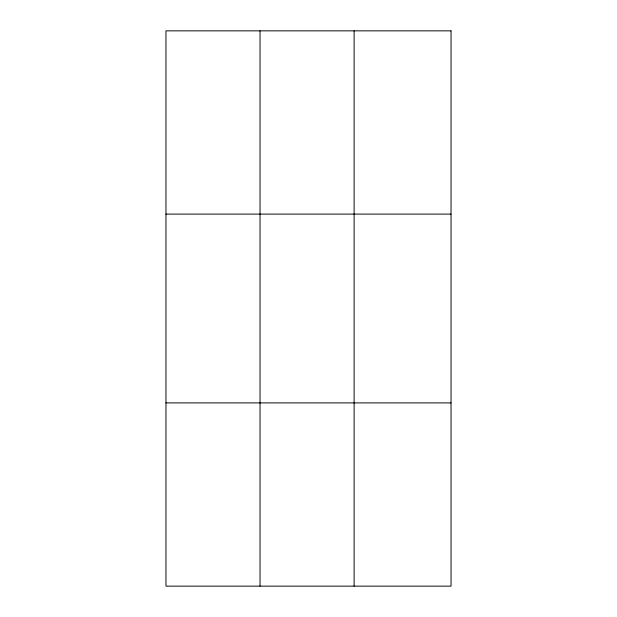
<?xml version="1.0" encoding="UTF-8"?>
<svg xmlns="http://www.w3.org/2000/svg" width="617" height="617" viewBox="0 0 617 617"><rect width="100%" height="100%" fill="white"/><g stroke="black" fill="none" stroke-linecap="round" stroke-linejoin="round"><path stroke-width="0.93" d="M260.042 586.15L260.042 30.85M354.112 586.15L354.112 30.85M165.965 214.099L451.035 214.099M165.965 402.901L451.035 402.901M451.035 30.85L451.035 586.15L165.965 586.15L165.965 30.85L451.035 30.85"/></g></svg>
